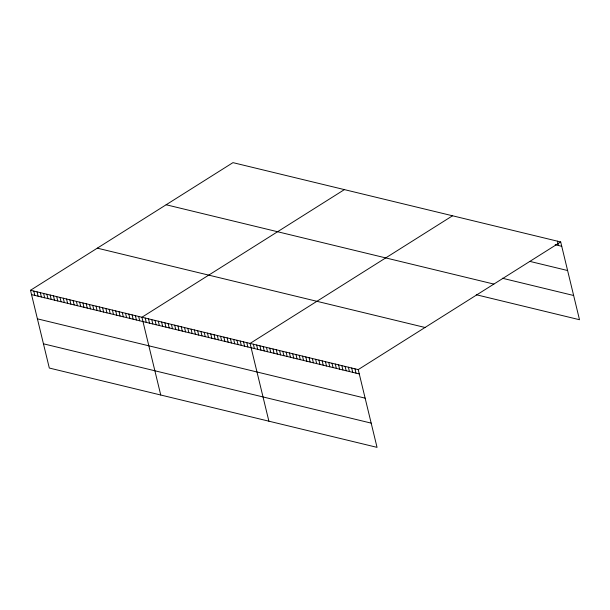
<?xml version="1.0" encoding="UTF-8"?>
<svg xmlns="http://www.w3.org/2000/svg" width="610" height="610" viewBox="0 0 610 610"><rect width="100%" height="100%" fill="white"/><g stroke="black" fill="none" stroke-linecap="round" stroke-linejoin="round"><path stroke-width="0.91" d="M30.5 290.276L358.222 369.599L377.041 447.359L49.311 368.043L30.5 290.276L232.959 162.641L560.689 241.956L579.5 319.724L476.265 294.737M344.391 189.611L141.924 317.246L160.743 395.013M452.536 215.787L250.077 343.422L268.888 421.182M358.222 369.599L560.689 241.956M555.184 244.709L561.734 246.295M529.907 261.4L567.597 270.527M502.358 278.236L573.636 295.492M166.149 204.762L493.871 284.085M97.31 248.156L425.04 327.478M31.545 294.607L359.275 373.93M37.408 318.839L365.138 398.162M43.447 343.811L371.177 423.126M557.41 241.163L558.455 245.502M354.951 368.806L355.996 373.137M351.673 368.013L352.717 372.344M348.394 367.22L349.438 371.551M345.115 366.427L346.167 370.758M341.836 365.634L342.889 369.965M338.565 364.841L339.61 369.172M335.286 364.048L336.331 368.379M332.008 363.255L333.052 367.586M328.729 362.462L329.781 366.793M325.45 361.669L326.502 366M322.179 360.876L323.224 365.207M318.9 360.083L319.945 364.414M315.622 359.29L316.666 363.621M312.343 358.497L313.395 362.828M309.064 357.704L310.116 362.035M305.793 356.911L306.838 361.242M302.514 356.118L303.559 360.449M299.236 355.325L300.28 359.656M295.957 354.524L297.009 358.863M292.678 353.731L293.73 358.07M289.407 352.938L290.452 357.277M286.128 352.145L287.173 356.484M282.849 351.352L283.894 355.691M279.571 350.559L280.623 354.898M276.292 349.766L277.344 354.105M273.021 348.973L274.065 353.312M269.742 348.18L270.787 352.519M266.463 347.387L267.508 351.726M263.185 346.594L264.237 350.933M259.906 345.801L260.958 350.132M256.627 345.008L257.679 349.339M253.356 344.215L254.4 348.546M246.798 342.629L247.851 346.96M243.52 341.836L244.572 346.167M240.241 341.043L241.293 345.374M236.97 340.25L238.014 344.581M233.691 339.457L234.736 343.788M230.412 338.664L231.464 342.995M227.133 337.871L228.186 342.202M223.855 337.078L224.907 341.409M220.584 336.285L221.628 340.616M217.305 335.492L218.35 339.823M214.026 334.699L215.078 339.03M210.747 333.906L211.8 338.237M207.469 333.113L208.521 337.444M204.197 332.32L205.242 336.651M200.919 331.527L201.963 335.858M197.64 330.734L198.692 335.065M194.361 329.941L195.413 334.272M191.082 329.148L192.135 333.479M187.811 328.355L188.856 332.686M184.533 327.555L185.577 331.893M181.254 326.762L182.298 331.1M177.975 325.969L179.027 330.307M174.696 325.176L175.749 329.514M171.425 324.383L172.47 328.721M168.147 323.59L169.191 327.928M164.868 322.797L165.912 327.135M161.589 322.004L162.641 326.342M158.31 321.211L159.362 325.549M155.039 320.418L156.084 324.756M151.76 319.625L152.805 323.963M148.482 318.832L149.526 323.163M145.203 318.039L146.255 322.37M138.653 316.453L139.698 320.784M135.374 315.66L136.419 319.991M132.095 314.867L133.14 319.198M128.817 314.074L129.869 318.405M125.538 313.281L126.59 317.612M122.267 312.488L123.311 316.819M118.988 311.695L120.033 316.026M115.709 310.902L116.754 315.233M112.431 310.109L113.483 314.44M109.152 309.316L110.204 313.647M105.873 308.523L106.925 312.854M102.602 307.73L103.647 312.061M99.323 306.937L100.368 311.268M96.044 306.144L97.097 310.475M92.766 305.351L93.818 309.682M89.487 304.558L90.539 308.889M86.216 303.765L87.26 308.096M82.937 302.972L83.982 307.303M79.658 302.179L80.711 306.51M76.38 301.386L77.432 305.717M73.101 300.593L74.153 304.924M69.83 299.792L70.874 304.131M66.551 298.999L67.596 303.338M63.272 298.206L64.325 302.545M59.994 297.413L61.046 301.752M56.715 296.62L57.767 300.959M53.444 295.827L54.488 300.166M50.165 295.034L51.209 299.373M46.886 294.241L47.938 298.58M43.607 293.448L44.66 297.787M40.329 292.655L41.381 296.994M37.057 291.862L38.102 296.201M33.779 291.069L34.823 295.4"/></g></svg>
